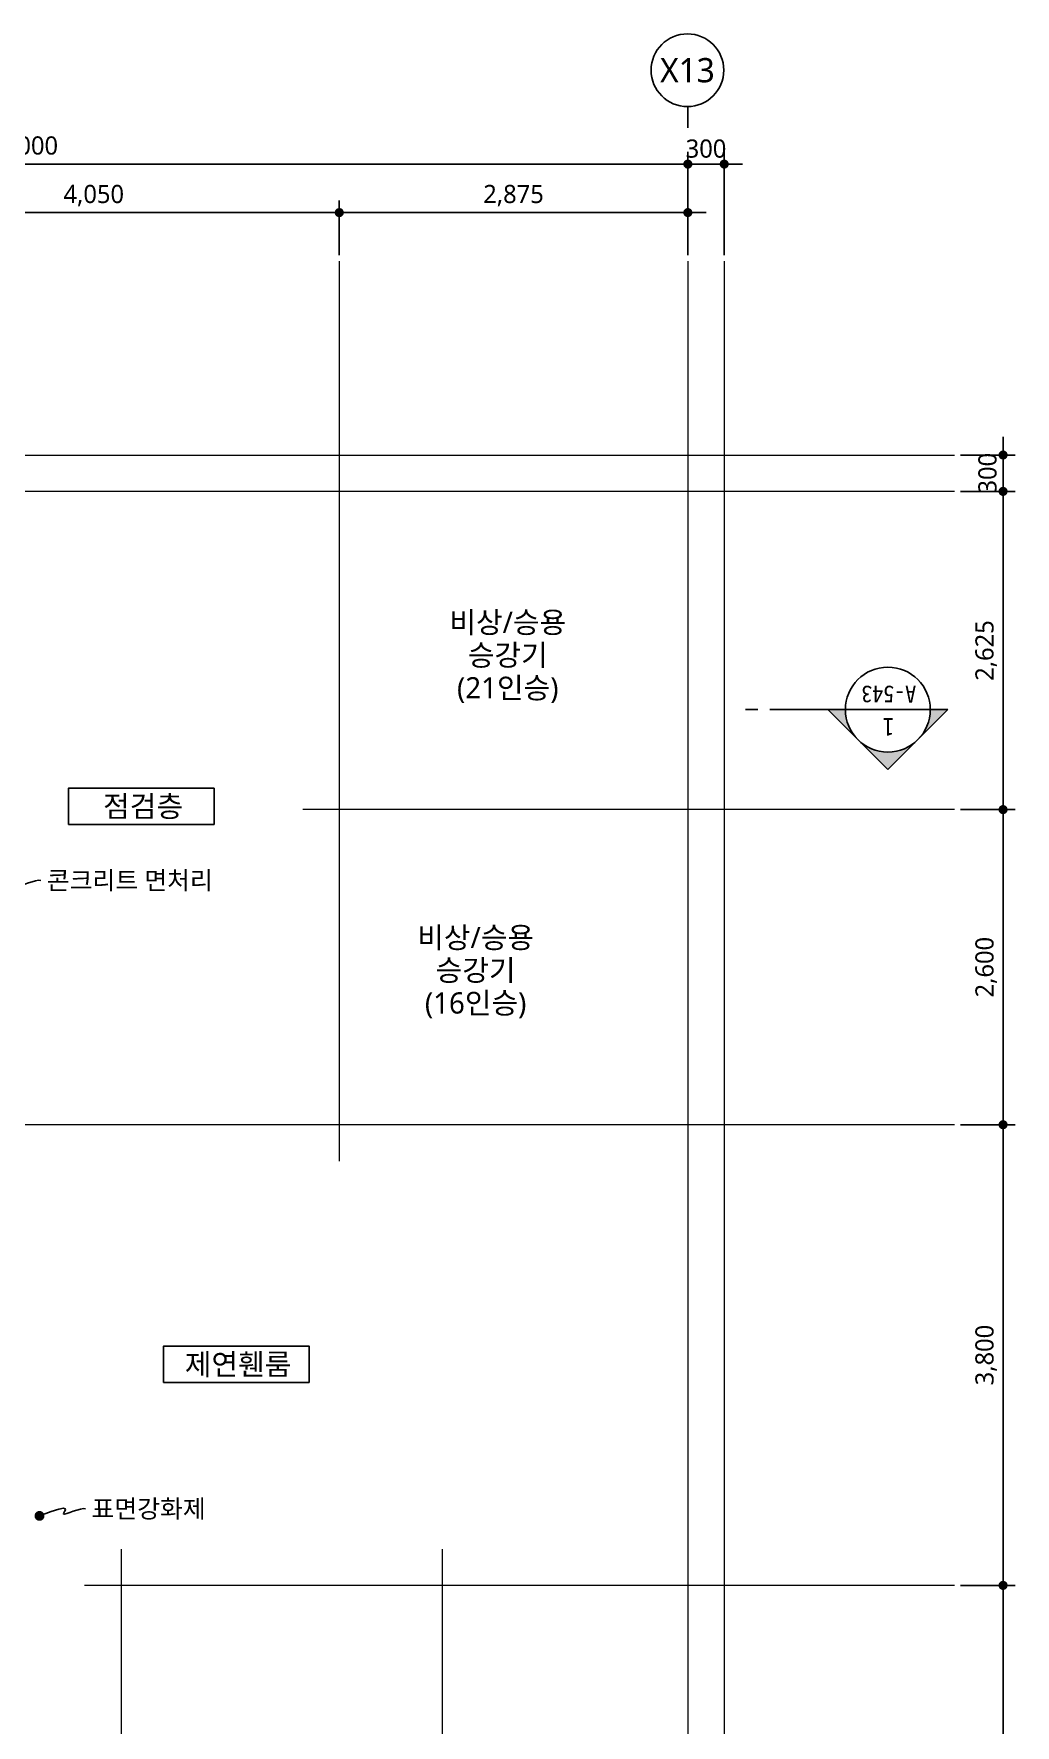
# Model space of a CAD drawing. Header units: millimetres. Extents: x 1424731 to 1631737, y 707248 to 849681.
# Drawn here: x 1517362 to 1525456, y 715041 to 728994 of the extents above; entities that cross this region are included whole.
import ezdxf
from ezdxf.enums import TextEntityAlignment as Align

# ---------------------------------------------------------------- set-up
doc = ezdxf.new("R2010")
doc.units = ezdxf.units.MM
doc.header["$MEASUREMENT"] = 0
doc.linetypes.add('CEN', pattern=[62, 60, -1, 0, -1])
doc.layers.get('0').update_dxf_attribs({"linetype": 'CONTINUOUS'})
for name, color, linetype, lineweight in [('A-AXIS-BUBL', 7, 'CONTINUOUS', 25), ('A-CNTL', 1, 'CEN', 15), ('A-DIMS', 7, 'CONTINUOUS', 25), ('A-MKXS-LEAD', 7, 'CONTINUOUS', 25), ('A-MKXS-MAK1', 3, 'CONTINUOUS', 25), ('A-MKXS-TEXT1', 3, 'CONTINUOUS', 25), ('A-MKXS-TEXT2', 7, 'CONTINUOUS', 25), ('A-MKXX-NAME', 3, 'CONTINUOUS', 25), ('A-MKXX-SYMB', 7, 'CONTINUOUS', 25), ('A-XXXX-TXT2', 3, 'CONTINUOUS', 25)]:
    doc.layers.add(name, color=color, linetype=linetype, lineweight=lineweight)
doc.styles.add('HY울릉도L', font='')
doc.styles.add('돋움체', font='')
doc.styles.add('맑은고딕', font='malgun.ttf')
doc.styles.get('HY울릉도L').set_extended_font_data('HYwulM')
doc.styles.get('돋움체').set_extended_font_data('DotumChe')
doc.dimstyles.new('CDIM', dxfattribs={"dimtxt": 3, "dimasz": 1.5, "dimexe": 2, "dimexo": 1, "dimgap": 1, "dimtad": 1, "dimdec": 0, "dimrnd": 0.5, "dimzin": 0, "dimdsep": 32, "dimlunit": 6, "dimtxsty": 'HY울릉도L', "dimblk1": '_CIDOT', "dimblk2": '_CIDOT', "dimsah": 1, "dimcen": 5.5, "dimclrd": 2, "dimclre": 2, "dimclrt": 7, "dimadec": 0, "dimazin": 0, "dimtfac": 1, "dimtdec": 0, "dimtix": 1, "dimtmove": 2, "dimatfit": 1, "dimldrblk": '_CIDOT', "dimfxl": 1, "dimtolj": 1, "dimtzin": 0, "dimlwd": -1, "dimarcsym": 0})

# ---------------------------------------------------------------- blocks, each defined once
blk = doc.blocks.new('비상승용승강기16인승')
at = {"layer": 'A-MKXX-NAME', "style": '맑은고딕'}
for s, p in [('비상/승용', (0, 270)), ('승강기', (0, 0)), ('(16인승)', (0, -270))]:
    blk.add_text(s, height=175, dxfattribs=at).set_placement(p, align=Align.MIDDLE_CENTER)
blk = doc.blocks.new('_CIDOT')
at = {"color": 0, "linetype": 'ByBlock'}
blk.add_line((2, 0), (-1, 0), dxfattribs=at)
at = {"color": 0, "linetype": 'ByBlock', "const_width": 0.5}
blk.add_lwpolyline([(-0.25, 0, 1), (0.25, 0, 1)], format="xyb", close=True, dxfattribs=at)
blk = doc.blocks.new('*D196')
at = {"layer": 'A-DIMS', "lineweight": -2, "transparency": 16777216}
for p, q in [((1525006, 722594), (1525456, 722594)), ((1525006, 719994), (1525456, 719994))]:
    blk.add_line(p, q, dxfattribs=at)
at = {"layer": 'A-DIMS', "transparency": 16777216}
blk.add_line((1525356, 722519), (1525356, 720069), dxfattribs=at)
at = {"layer": 'A-DIMS', "transparency": 16777216, "xscale": 75, "yscale": 75, "zscale": 75}
for p, rotation in [((1525356, 722594), 90), ((1525356, 719994), 270)]:
    blk.add_blockref('_CIDOT', p, dxfattribs=dict(at, rotation=rotation))
at = {"layer": 'A-DIMS', "color": 3, "transparency": 16777216, "insert": (1525216, 721294), "char_height": 150, "attachment_point": 5, "rotation": 90, "style": '맑은고딕'}
blk.add_mtext('\\A1;2,600', dxfattribs=at)
blk = doc.blocks.new('*D197')
at = {"layer": 'A-DIMS', "transparency": 16777216}
for p, q in [((1525356, 725594), (1525356, 725669)), ((1525356, 725519), (1525356, 725219)), ((1525356, 725144), (1525356, 725069))]:
    blk.add_line(p, q, dxfattribs=at)
at = {"layer": 'A-DIMS', "lineweight": -2, "transparency": 16777216}
for p, q in [((1525006, 725519), (1525456, 725519)), ((1525006, 725219), (1525456, 725219))]:
    blk.add_line(p, q, dxfattribs=at)
at = {"layer": 'A-DIMS', "transparency": 16777216, "xscale": 75, "yscale": 75, "zscale": 75}
for p, rotation in [((1525356, 725519), 270), ((1525356, 725219), 90)]:
    blk.add_blockref('_CIDOT', p, dxfattribs=dict(at, rotation=rotation))
at = {"layer": 'A-DIMS', "color": 3, "transparency": 16777216, "insert": (1525228, 725369), "char_height": 150, "attachment_point": 5, "rotation": 90, "style": '맑은고딕'}
blk.add_mtext('\\A1;300', dxfattribs=at)
blk = doc.blocks.new('*D202')
at = {"layer": 'A-DIMS', "lineweight": -2, "transparency": 16777216}
for p, q in [((1522756, 727169), (1522756, 728019)), ((1523056, 727169), (1523056, 728019))]:
    blk.add_line(p, q, dxfattribs=at)
at = {"layer": 'A-DIMS', "transparency": 16777216}
for p, q in [((1522681, 727919), (1522606, 727919)), ((1522756, 727919), (1523056, 727919)), ((1523131, 727919), (1523206, 727919))]:
    blk.add_line(p, q, dxfattribs=at)
at = {"layer": 'A-DIMS', "transparency": 16777216, "xscale": 75, "yscale": 75, "zscale": 75}
blk.add_blockref('_CIDOT', (1522756, 727919), dxfattribs=at)
at = {"layer": 'A-DIMS', "transparency": 16777216, "xscale": 75, "yscale": 75, "zscale": 75, "rotation": 180}
blk.add_blockref('_CIDOT', (1523056, 727919), dxfattribs=at)
at = {"layer": 'A-DIMS', "color": 3, "transparency": 16777216, "insert": (1522906, 728046), "char_height": 150, "attachment_point": 5, "style": '맑은고딕'}
blk.add_mtext('\\A1;300', dxfattribs=at)
blk = doc.blocks.new('*D203')
at = {"layer": 'A-DIMS', "lineweight": -2, "transparency": 16777216}
for p, q in [((1519881, 727169), (1519881, 727619)), ((1522756, 727169), (1522756, 727619))]:
    blk.add_line(p, q, dxfattribs=at)
at = {"layer": 'A-DIMS', "transparency": 16777216}
blk.add_line((1519956, 727519), (1522681, 727519), dxfattribs=at)
at = {"layer": 'A-DIMS', "transparency": 16777216, "xscale": 75, "yscale": 75, "zscale": 75, "rotation": 180}
blk.add_blockref('_CIDOT', (1519881, 727519), dxfattribs=at)
at = {"layer": 'A-DIMS', "transparency": 16777216, "xscale": 75, "yscale": 75, "zscale": 75}
blk.add_blockref('_CIDOT', (1522756, 727519), dxfattribs=at)
at = {"layer": 'A-DIMS', "color": 3, "transparency": 16777216, "insert": (1521318, 727659), "char_height": 150, "attachment_point": 5, "style": '맑은고딕'}
blk.add_mtext('\\A1;2,875', dxfattribs=at)
blk = doc.blocks.new('*D204')
at = {"layer": 'A-DIMS', "lineweight": -2, "transparency": 16777216}
for p, q in [((1515831, 727169), (1515831, 727619)), ((1519881, 727169), (1519881, 727619))]:
    blk.add_line(p, q, dxfattribs=at)
at = {"layer": 'A-DIMS', "transparency": 16777216}
blk.add_line((1515906, 727519), (1519806, 727519), dxfattribs=at)
at = {"layer": 'A-DIMS', "transparency": 16777216, "xscale": 75, "yscale": 75, "zscale": 75, "rotation": 180}
blk.add_blockref('_CIDOT', (1515831, 727519), dxfattribs=at)
at = {"layer": 'A-DIMS', "transparency": 16777216, "xscale": 75, "yscale": 75, "zscale": 75}
blk.add_blockref('_CIDOT', (1519881, 727519), dxfattribs=at)
at = {"layer": 'A-DIMS', "color": 3, "transparency": 16777216, "insert": (1517856, 727659), "char_height": 150, "attachment_point": 5, "style": '맑은고딕'}
blk.add_mtext('\\A1;4,050', dxfattribs=at)
blk = doc.blocks.new('*D208')
at = {"layer": 'A-DIMS', "lineweight": -2, "transparency": 16777216}
for p, q in [((1511756, 727169), (1511756, 728019)), ((1522756, 727169), (1522756, 728019))]:
    blk.add_line(p, q, dxfattribs=at)
at = {"layer": 'A-DIMS', "transparency": 16777216}
blk.add_line((1522681, 727919), (1511831, 727919), dxfattribs=at)
at = {"layer": 'A-DIMS', "transparency": 16777216, "xscale": 75, "yscale": 75, "zscale": 75, "rotation": 180}
blk.add_blockref('_CIDOT', (1511756, 727919), dxfattribs=at)
at = {"layer": 'A-DIMS', "transparency": 16777216, "xscale": 75, "yscale": 75, "zscale": 75}
blk.add_blockref('_CIDOT', (1522756, 727919), dxfattribs=at)
at = {"layer": 'A-DIMS', "color": 3, "transparency": 16777216, "insert": (1517256, 728059), "char_height": 150, "attachment_point": 5, "style": '맑은고딕'}
blk.add_mtext('\\A1;11,000', dxfattribs=at)
blk = doc.blocks.new('*D393')
at = {"layer": 'A-DIMS', "lineweight": -2, "transparency": 16777216}
for p, q in [((1525006, 725219), (1525456, 725219)), ((1525006, 722594), (1525456, 722594))]:
    blk.add_line(p, q, dxfattribs=at)
at = {"layer": 'A-DIMS', "transparency": 16777216}
blk.add_line((1525356, 722669), (1525356, 725144), dxfattribs=at)
at = {"layer": 'A-DIMS', "transparency": 16777216, "xscale": 75, "yscale": 75, "zscale": 75}
for p, rotation in [((1525356, 725219), 90), ((1525356, 722594), 270)]:
    blk.add_blockref('_CIDOT', p, dxfattribs=dict(at, rotation=rotation))
at = {"layer": 'A-DIMS', "color": 3, "transparency": 16777216, "insert": (1525216, 723906), "char_height": 150, "attachment_point": 5, "rotation": 90, "style": '맑은고딕'}
blk.add_mtext('\\A1;2,625', dxfattribs=at)
blk = doc.blocks.new('CORE 6- 단면')
at = {"layer": 'A-MKXS-MAK1'}
h = blk.add_hatch(color=256, dxfattribs=at)
h.paths.add_polyline_path([(-1630, 4290), (-1383, 4042, 0.414214), (-1878, 4042)])
h.paths.add_polyline_path([(-1383, 4042), (-1135, 3795), (-1280, 3795, 0.198912)])
h.paths.add_polyline_path([(-1878, 4042, 0.198912), (-1980, 3795), (-2125, 3795)])
for p, q in [((-2125, 3795), (-1630, 4290)), ((-1135, 3795), (-1630, 4290)), ((-657, 3795), (-2125, 3795)), ((-457, 3795), (-557, 3795))]:
    blk.add_line(p, q, dxfattribs=at)
blk.add_circle((-1630, 3795), 350, dxfattribs=at)
at = {"layer": 'A-MKXS-TEXT2', "style": '돋움체'}
for s, height, p in [('1', 150, (-1634, 3939)), ('A-543', 140, (-1637, 3667))]:
    blk.add_text(s, height=height, dxfattribs=at).set_placement(p, align=Align.MIDDLE)
blk = doc.blocks.new('*D1123')
at = {"layer": 'A-DIMS', "lineweight": -2, "transparency": 16777216}
for p, q in [((1525006, 716194), (1525456, 716194)), ((1525006, 713219), (1525456, 713219))]:
    blk.add_line(p, q, dxfattribs=at)
at = {"layer": 'A-DIMS', "transparency": 16777216}
blk.add_line((1525356, 716119), (1525356, 713294), dxfattribs=at)
at = {"layer": 'A-DIMS', "transparency": 16777216, "xscale": 75, "yscale": 75, "zscale": 75}
for p, rotation in [((1525356, 716194), 90), ((1525356, 713219), 270)]:
    blk.add_blockref('_CIDOT', p, dxfattribs=dict(at, rotation=rotation))
at = {"layer": 'A-DIMS', "color": 3, "transparency": 16777216, "insert": (1525216, 714706), "char_height": 150, "attachment_point": 5, "rotation": 90, "style": '맑은고딕'}
blk.add_mtext('\\A1;2,975', dxfattribs=at)
blk = doc.blocks.new('*D1124')
at = {"layer": 'A-DIMS', "lineweight": -2, "transparency": 16777216}
for p, q in [((1525006, 719994), (1525456, 719994)), ((1525006, 716194), (1525456, 716194))]:
    blk.add_line(p, q, dxfattribs=at)
at = {"layer": 'A-DIMS', "transparency": 16777216}
blk.add_line((1525356, 716269), (1525356, 719919), dxfattribs=at)
at = {"layer": 'A-DIMS', "transparency": 16777216, "xscale": 75, "yscale": 75, "zscale": 75}
for p, rotation in [((1525356, 719994), 90), ((1525356, 716194), 270)]:
    blk.add_blockref('_CIDOT', p, dxfattribs=dict(at, rotation=rotation))
at = {"layer": 'A-DIMS', "color": 3, "transparency": 16777216, "insert": (1525216, 718094), "char_height": 150, "attachment_point": 5, "rotation": 90, "style": '맑은고딕'}
blk.add_mtext('\\A1;3,800', dxfattribs=at)

msp = doc.modelspace()

# ---------------------------------------------------------------- linework, layer by layer
at = {"layer": 'A-AXIS-BUBL', "ltscale": 0.2}
msp.add_line((1522755.7, 728218.7), (1522755.7, 728393.7), dxfattribs=at)
msp.add_circle((1522752.8, 728693.7), 300, dxfattribs=at)
at = {"layer": 'A-CNTL'}
for p, q in [((1519880.7, 727118.7), (1519880.7, 719693.7)), ((1522755.7, 727118.7), (1522755.7, 711093.7)), ((1523055.7, 727118.7), (1523055.7, 711093.7)), ((1510605.7, 725518.7), (1524955.7, 725518.7)), ((1524955.7, 725218.7), (1510605.7, 725218.7)), ((1524955.7, 722593.7), (1519580.7, 722593.7)), ((1524955.7, 719993.7), (1515530.7, 719993.7)), ((1518080.7, 716493.7), (1518080.7, 711093.7)), ((1520730.7, 716493.7), (1520730.7, 711093.7)), ((1524955.7, 716193.7), (1517780.7, 716193.7))]:
    msp.add_line(p, q, dxfattribs=at)
at = {"layer": 'A-MKXS-LEAD'}
for points in [[(1517038.8, 721950.9), (1517136.6, 721987.7), (1517200.3, 722007.6), (1517236.5, 722014.1), (1517251.9, 722010.6), (1517253, 722000.7), (1517246.6, 721987.9), (1517239, 721975.7), (1517237.1, 721967.6), (1517245.7, 721966.3), (1517263.9, 721970.7), (1517288.7, 721978.9), (1517317.6, 721989), (1517347.8, 721999.1), (1517376.6, 722007.3), (1517401.3, 722011.6), (1517419.2, 722010.1)], [(1517407.6, 716767.1), (1517505.4, 716803.9), (1517569.1, 716823.8), (1517605.3, 716830.3), (1517620.7, 716826.8), (1517621.9, 716816.9), (1517615.4, 716804.1), (1517607.9, 716791.9), (1517605.9, 716783.8), (1517614.6, 716782.5), (1517632.7, 716786.9), (1517657.5, 716795.1), (1517686.4, 716805.2), (1517716.6, 716815.3), (1517745.5, 716823.5), (1517770.2, 716827.8), (1517788, 716826.3)]]:
    msp.add_lwpolyline(points, dxfattribs=at)
at = {"layer": 'A-MKXS-LEAD', "const_width": 40}
msp.add_lwpolyline([(1517387.7, 716769.4, 1), (1517429.2, 716765.3, 1)], format="xyb", close=True, dxfattribs=at)
at = {"layer": 'A-MKXX-SYMB'}
for points in [[(1518848.5, 722771.1), (1517648.5, 722771.1), (1517648.5, 722471.1), (1518848.5, 722471.1)], [(1518431.7, 717867.7), (1519631.7, 717867.7), (1519631.7, 718167.7), (1518431.7, 718167.7)]]:
    msp.add_lwpolyline(points, close=True, dxfattribs=at)

# ---------------------------------------------------------------- block references
at = {"layer": 'A-DIMS', "rotation": 180}
msp.add_blockref('CORE 6- 단면', (1522775.7, 727213.6), dxfattribs=at)
at = {"layer": 'A-MKXX-NAME'}
msp.add_blockref('비상승용승강기16인승', (1521005.7, 721268.7), dxfattribs=at)

# ---------------------------------------------------------------- texts
at = {"layer": 'A-MKXS-TEXT1', "style": '맑은고딕'}
for s, p in [('콘크리트 면처리', (1517469.2, 722010.1)), ('표면강화제', (1517838, 716826.3))]:
    msp.add_text(s, height=150, dxfattribs=at).set_placement(p, align=Align.MIDDLE_LEFT)
at = {"layer": 'A-MKXX-NAME', "style": '맑은고딕'}
for s, p in [('비상/승용', (1521270.7, 724138.7)), ('승강기', (1521270.7, 723868.7)), ('(21인승)', (1521270.7, 723598.7)), ('점검층', (1518263.1, 722621.1)), ('제연휀룸', (1519046.2, 718017.7))]:
    msp.add_text(s, height=175, dxfattribs=at).set_placement(p, align=Align.MIDDLE_CENTER)
at = {"layer": 'A-XXXX-TXT2', "ltscale": 0.2, "style": '맑은고딕'}
msp.add_text('X13', height=200, dxfattribs=at).set_placement((1522752.8, 728693.7), align=Align.MIDDLE)

# ---------------------------------------------------------------- dimensions: what is measured, and where the dimension line sits
at = {"layer": 'A-DIMS'}
for base, p1, p2, angle, picture, middle in [((1511755.7, 727918.7), (1522755.7, 727118.7), (1511755.7, 727118.7), 180, '*D208', (1517255.7, 728059.2)), ((1525355.7, 725218.7), (1524955.7, 725518.7), (1524955.7, 725218.7), 90, '*D197', (1525228.2, 725368.7)), ((1525355.7, 725218.7), (1524955.7, 722593.7), (1524955.7, 725218.7), 270, '*D393', (1525215.7, 723906.2)), ((1525355.7, 719993.7), (1524955.7, 722593.7), (1524955.7, 719993.7), 90, '*D196', (1525215.7, 721293.7)), ((1525355.7, 719993.7), (1524955.7, 716193.7), (1524955.7, 719993.7), 270, '*D1124', (1525215.7, 718093.7)), ((1525355.7, 713218.7), (1524955.7, 716193.7), (1524955.7, 713218.7), 90, '*D1123', (1525215.7, 714706.2))]:
    dim = msp.add_linear_dim(base=base, p1=p1, p2=p2, angle=angle, dimstyle='CDIM', override={"dimscale": 50, "dimtxsty": '맑은고딕', "dimclrd": 256, "dimclre": 256, "dimclrt": 3}, dxfattribs=at)
    dim.commit()
    dim.dimension.update_dxf_attribs({"geometry": picture, "text_midpoint": middle})
for base, p1, p2, picture, middle in [((1523055.7, 727918.7), (1522755.7, 727118.7), (1523055.7, 727118.7), '*D202', (1522905.7, 728046.2)), ((1519880.7, 727518.7), (1515830.7, 727118.7), (1519880.7, 727118.7), '*D204', (1517855.7, 727658.8)), ((1522755.7, 727518.7), (1519880.7, 727118.7), (1522755.7, 727118.7), '*D203', (1521318.2, 727658.8))]:
    dim = msp.add_linear_dim(base=base, p1=p1, p2=p2, dimstyle='CDIM', override={"dimscale": 50, "dimtxsty": '맑은고딕', "dimclrd": 256, "dimclre": 256, "dimclrt": 3}, dxfattribs=at)
    dim.commit()
    dim.dimension.update_dxf_attribs({"geometry": picture, "text_midpoint": middle})

doc.saveas('drawing.dxf')
